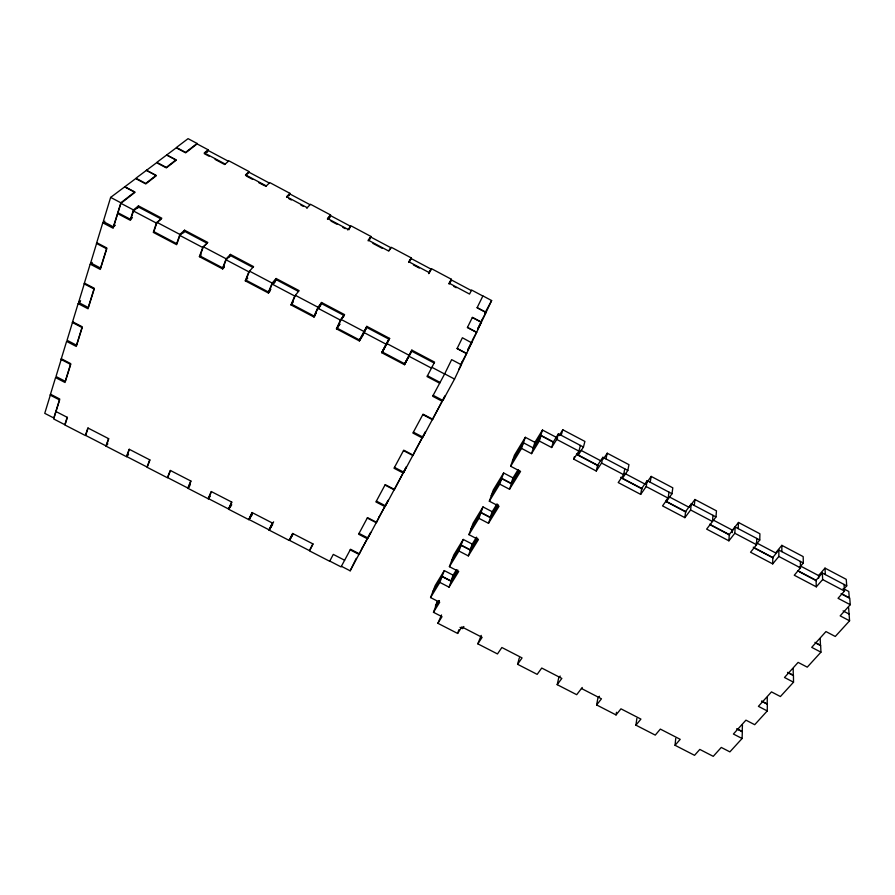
<?xml version="1.0" encoding="UTF-8"?>
<svg xmlns="http://www.w3.org/2000/svg" width="895" height="895" viewBox="0 0 895 895"><rect width="100%" height="100%" fill="white"/><g stroke="black" fill="none" stroke-linecap="round" stroke-linejoin="round"><path stroke-width="1.34" d="M756.756 538.421L756.577 544.731L750.547 552.226L772.709 563.884L778.84 556.466L778.851 550.078L803.341 562.989L799.358 567.698M772.709 563.884L772.765 557.473L778.851 550.078M675.736 738.397L675.054 745.289L694.554 755.324L699.8 749.417L713.248 756.342L721.28 747.437L729.884 751.878L742.089 738.509L733.408 734.023L745.938 720.162L754.709 724.693L767.261 710.943L767.351 704.007L761.858 701.154M767.284 697.339L767.194 704.186L761.544 701.255M755.906 544.798L759.765 540.009L759.911 533.778L738.487 522.467L732.457 530.176L732.311 532.648M742.447 724.816L742.19 731.707L736.641 728.832M742.089 738.509L742.347 731.539L737.413 728.989M738.174 528.621L738.487 522.467M669.538 497.016L689.116 507.331L694.934 499.488L716.459 510.855L715.989 516.918L706.647 529.113L728.899 540.826L734.829 533.263L735.164 527.032L759.765 540.009M728.899 540.826L729.28 534.561L735.164 527.032M712.968 515.33L712.465 521.483L690.604 509.971L691.276 503.896L715.989 516.918M694.296 505.485L694.934 499.488M668.979 492.138L668.151 498.135L662.535 505.888L684.888 517.657L685.592 511.56L691.276 503.896M685.973 512.063L666.26 501.67L672.011 493.738L672.805 487.82L651.18 476.408L647.174 482.103M666.26 501.67L666.596 499.298M675.054 745.289L680.211 739.337L660.342 729.101L655.263 735.108L635.92 725.163L636.871 718.394M599.437 696.254L597.838 698.301L596.641 704.958L616.051 714.937L616.487 712.263M650.217 482.248L651.18 476.408M624.788 468.835L623.625 474.663L618.221 482.562L640.675 494.387L646.19 486.556L647.186 480.649L672.011 493.738M640.675 494.387L641.704 488.435L647.186 480.649M642.23 489.017L622.293 478.512L627.831 470.446L628.961 464.684L607.235 453.217L603.375 459.012M582.253 687.483L576.693 694.688L557.193 684.664L558.659 678.13L560.203 676.049M605.949 458.9L607.235 453.217M574.322 456.842L573.706 459.124L596.26 471.005L601.563 463.039L602.894 457.289L627.831 470.446M596.26 471.005L597.625 465.221L602.894 457.289M598.162 465.803L578.136 455.253L583.45 447.041L584.905 441.436L562.81 429.779L559.106 435.675M573.706 459.124L578.897 451.102L580.396 445.43M578.136 455.253L579.02 451.874M557.193 684.664L561.847 678.399L541.732 668.039L537.168 674.36L517.59 664.291L519.313 657.881M561.187 435.294L562.81 429.779M551.644 447.511L553.345 441.895L541.128 435.462L539.338 441.034L551.644 447.511L556.735 439.423L558.402 433.829L583.45 447.041M80.158 301.85L78.133 303.618L72.372 322.491L82.183 327.592L76.299 346.443L66.599 341.409L61.084 359.466L70.694 364.444L65.066 382.512L55.557 377.6L50.209 395.12L59.618 399.975L53.689 418.972L64.798 424.689L67.159 417.294M92.219 262.425L90.182 264.126L84.164 283.849L94.188 289.085L88.046 308.786L78.133 303.618M104.838 221.177L102.791 222.799L96.492 243.44L106.74 248.81L100.307 269.429L90.182 264.126M78.592 302.454L84.488 283.144L94.232 288.235L88.236 307.477L78.592 302.454L80.595 300.698M146.467 170.43L156.379 175.677L145.784 183.934L135.704 178.597L110.644 197.403L103.283 221.535L113.363 226.838L115.354 225.227M113.363 226.838L120.859 202.785L134.776 191.955L124.785 186.675M124.707 186.943L134.966 192.369L120.914 203.322L117.983 212.753L130.446 219.309L132.449 217.675M517.59 664.291L522.065 657.914L501.871 647.51L497.475 653.943L477.818 643.829L481.241 635.394M130.446 219.309L133.444 209.933L138.468 205.884L161.827 218.212L156.994 222.352L153.873 231.66L176.673 243.664L179.906 234.434L184.56 230.205L207.819 242.467L203.344 246.785L199.999 255.959L222.698 267.907L224.41 266.128M224.343 267.169L222.654 268.925L199.395 256.675L202.74 247.512L207.137 243.261L184.471 231.302L179.884 235.463L176.662 244.693L153.291 232.387L156.401 223.09L161.167 219.006L138.389 206.991L133.444 210.985L130.446 220.36L117.704 213.648L113.15 228.247L102.791 222.799M137.718 208.211L138.468 205.884M542.482 430.047L534.908 442.343L533.096 447.88L540.714 435.541L542.482 430.047L557.63 438.035M534.908 442.343L525.32 437.297L521.539 448.395L531.54 453.653L533.375 448.026L541.128 435.462M88.124 428.101L85.663 435.429L105.979 445.889L107.836 443.819M513.003 477.896L503.628 472.985L501.636 478.635L511.079 483.58L513.003 477.896L518.093 469.64M511.481 483.501L501.759 478.411L499.746 484.139L509.535 489.263L511.481 483.501L519.525 470.479M441.526 614.943L437.89 623.3L457.625 633.447L458.911 629.711M509.535 489.263L520.554 471.441L510.653 466.25L514.424 455.231L525.32 437.297M207.304 152.239L208.155 149.789L197.113 143.916L185.668 152.844L176.226 147.832L156.838 162.364L166.313 167.387L175.991 159.847L166.66 154.902M105.979 445.889L108.53 438.606M183.643 232.823L184.56 230.205M480.895 512.69L490.147 517.511L492.183 511.716L497.049 503.818M492.183 511.716L482.987 506.928L478.903 518.317L488.491 523.306L490.538 517.433L498.235 504.97M488.491 523.306L499.03 506.257L489.33 501.2L491.411 495.416M461.037 545.29L470.11 550L472.236 544.104L476.52 537.157M472.236 544.104L463.23 539.428L458.945 551.04L468.342 555.907L470.49 549.933L477.661 538.309M149.722 459.84L147.004 467L126.766 456.584L129.406 449.368M468.342 555.907L478.433 539.584L468.935 534.651L471.106 528.755M442.007 576.548L450.901 581.135L453.105 575.161L456.528 569.6M453.105 575.161L444.278 570.596L439.825 582.388L449.033 587.142L451.27 581.079L457.457 571.044M437.89 623.3L442.018 616.7L433.482 612.303L435.775 606.183L439.21 600.623M449.033 587.142L458.71 571.491L449.402 566.68L453.776 554.978L463.23 539.428M437.23 601.406L435.417 606.239L438.908 600.567M222.698 267.907L226.155 258.812L230.44 254.404L253.587 266.62L248.855 271.834L245.286 280.84L268.444 293.034L269.988 291.211M222.654 268.925L226.111 259.841L230.328 255.489L252.893 267.404M229.456 256.988L230.44 254.404M433.482 612.303L439.68 602.268L430.562 597.569L435.216 585.509L444.278 570.596M170.52 470.546L167.701 477.661L187.849 488.032L190.277 484.754M288.94 195.692L289.89 193.309L269.775 182.591L265.804 186.406M187.849 488.032L190.758 480.973M272.181 283.088L249.481 271.118L245.912 280.135L268.5 292.038L272.181 283.088L276.108 278.502L299.143 290.662L294.757 296.032L290.964 304.904L314.011 317.043L315.42 315.141M209.665 496.535L208.132 498.716L188.028 488.368L191.015 481.107L170.263 470.412L167.365 477.729L147.183 467.335L149.98 459.963L129.148 449.234L126.441 456.663L106.169 446.225L108.787 438.74L87.867 427.967L85.338 435.507L64.988 425.035L67.416 417.428L56.005 411.555M268.444 293.034L272.125 284.095L275.984 279.576L298.438 291.423M274.004 283.592L276.108 278.502M274.933 282.115L275.984 279.576M208.132 498.716L211.209 491.512L231.872 502.151L228.706 509.3L248.72 519.603L252.289 514.043M231.548 504.5L228.538 508.975L208.468 498.638L211.466 491.635M329.002 218.458L330.512 214.923L310.475 204.261L306.784 208.199M329.528 217.966L330.535 215.617L350.516 226.256L348.972 229.758M228.538 508.975L231.615 502.028M318.005 307.253L295.406 295.339L291.613 304.21L314.1 316.058L318.005 307.253L321.562 302.488L344.497 314.592L343.356 317.076M314.011 317.043L317.915 308.238L321.417 303.55L343.781 315.342L342.64 317.826M318.788 308.753L321.562 302.488M320.309 306.056L321.417 303.55M369.378 239.938L370.966 236.459L351.019 225.842L347.584 229.914M248.72 519.603L251.987 512.511L272.561 523.116L269.216 530.153L289.152 540.412L292.441 534.718M361.916 337.012L359.376 340.928L336.442 328.845L340.447 320.119L343.781 315.342M273.613 521.841L269.048 529.829L249.067 519.536L252.245 512.645M362.699 334.987L359.488 339.966L337.102 328.174L341.118 319.437L344.497 314.592M433.158 395.321L442.902 400.445L454.548 379.066L491.635 300.552L482.908 295.909L477.091 307.757L485.996 312.489M460.343 365.54L462.178 361.669M467.817 349.766L471.732 341.487M481.79 320.253L477.65 328.991L481.42 322.166L472.392 317.367L467.403 327.525L476.587 332.392M269.048 529.829L272.315 522.982M359.488 339.966L366.816 326.362L389.638 338.411L382.378 352.026L404.663 363.762L407.527 358.615M359.376 340.928L366.648 327.413L388.911 339.16L381.695 352.686L404.529 364.712L411.678 351.164L434.109 363.001M413.389 432.151L422.932 437.14L444.916 396.093L432.442 419.688L422.798 414.631M442.902 400.445L444.882 396.272M363.292 333.757L366.816 326.362M362.542 336.028L366.648 327.413M394.482 467.369L403.824 472.236L425.494 431.77L415.56 450.04M415.761 449.67L412.919 455.555L403.477 450.621M376.381 501.088L385.532 505.843L406.039 467.537M403.824 472.236L406.464 466.742L394.236 489.867L384.995 485.068M409.597 261.34L411.252 257.905L391.383 247.333L388.766 251.081L368.214 240.14L370.966 236.459M359.04 533.398L368.002 538.04L388.24 500.227L379.122 516.997M341.387 566.289L350.169 570.809L370.776 532.324L361.916 548.613M379.312 516.639L376.336 522.736L367.286 518.048M350.169 570.809L356.255 558.323M362.206 548.064L359.074 554.441L350.202 549.866M289.152 540.412L292.598 533.431L313.093 543.992L309.558 550.917L329.673 561.266L333.287 554.397L344.631 560.248M381.695 352.686L388.911 339.16M312.836 543.869L309.401 550.593L289.499 540.356L292.844 533.565M382.378 352.026L389.638 338.411M428.806 273.669L431.066 269.126L411.241 258.577L408.735 262.448M404.663 363.762L411.857 350.124L434.578 362.117L431.479 368.125L408.87 356.199L411.678 351.164M404.529 364.712L411.857 350.124M449.066 283.771L451.371 279.262L431.58 268.724L429.242 272.617L408.769 261.72L411.252 257.905M449.626 283.312L451.348 279.922L471.341 290.573M484.676 313.407L491.635 300.552M481.723 320.365L486.052 312.366L477.158 307.645M472.236 340.424L476.655 332.269L467.47 327.391M467.884 349.788L471.721 342.695M462.122 361.804L466.631 353.469L457.144 348.446M458.732 369.478L461.305 364.746L451.651 359.645L444.614 374.009L431.905 367.308L427.027 376.56L439.669 383.217M451.371 279.262L449.167 283.212L469.551 294.063L471.62 290.047L482.852 296.021M449.122 283.928L451.348 279.922M289.499 540.356L292.833 534.572M428.694 273.065L431.066 269.126M269.216 530.153L272.639 524.526M482.987 506.928L473.131 523.15L470.983 528.956L481.018 512.477L490.538 517.433M503.628 472.985L493.324 489.923L491.277 495.629L501.759 478.411M432.9 591.494L442.13 576.346L451.27 581.079M451.55 560.885L461.16 545.089L470.49 549.933M512.488 460.813L523.441 442.801L533.375 448.026M430.562 597.569L439.825 582.388M449.402 566.68L458.945 551.04M468.935 534.651L478.903 518.317M489.33 501.2L499.746 484.139M510.653 466.25L521.539 448.395M450.901 581.135L457.77 569.992M470.11 550L477.281 538.376M490.147 517.511L497.833 505.048M511.079 483.58L519.111 470.557M531.54 453.653L539.338 441.034M553.345 441.895L558.402 433.829M249.067 519.536L251.965 515.017M457.625 633.447L461.842 626.914L482.125 637.352L477.818 643.829M463.845 626.511L462.48 628.626L460.008 627.35M228.706 509.3L231.66 504.903M336.442 328.845L339.787 324.035M337.102 328.174L339.82 324.258M388.889 250.589L390.88 247.736L370.966 237.141L368.181 240.867M208.468 498.638L210.034 496.434M188.028 488.368L189.617 486.209M314.1 316.058L316.237 313.172M684.888 517.657L690.604 509.971M596.641 704.958L601.462 698.794L581.426 688.479M290.964 304.904L293.18 302.107M616.051 714.937L620.962 708.829L640.921 719.099L635.92 725.163M803.341 562.989L803.173 556.6L781.838 545.346L775.607 552.92L756.208 542.706M800.354 561.411L800.499 567.877L794.268 575.239L816.318 586.84L822.65 579.557L822.348 573.013L846.726 585.867L843.426 589.559M268.5 292.038L270.861 289.264M126.766 456.584L128.556 454.492M330.512 214.923L327.481 218.469L348.121 229.456M327.458 219.208L330.535 215.617M818.679 578.159L818.567 575.563L825 568.124L846.245 579.333L846.726 585.867M816.318 586.84L816.05 580.273L822.348 573.013M844.019 584.435L844.488 591.058L838.044 598.285L850.25 604.707L840.17 615.861L849.579 620.806L835.281 636.468L825.962 631.579L811.72 647.353L820.939 652.175L807.256 667.155L798.127 662.389L784.49 677.481L793.529 682.191L780.418 696.534L771.479 691.891L758.412 706.345L767.261 710.943M245.286 280.84L247.714 278.155M286.568 197.448L289.924 194.002L309.994 204.686M289.89 193.309L286.579 196.71L307.309 207.741M199.395 256.675L201.162 254.952M245.51 175.61L249.157 172.299L269.305 183.027M208.155 149.789L204.273 152.911L225.171 164.031M329.774 561.075L341.062 566.893L350.527 549.25L359.41 553.826M367.565 538.857L358.604 534.225L367.509 517.623L376.56 522.311M385.074 506.682L375.934 501.938L385.219 484.62L394.46 489.431M787.824 672.38L793.44 675.3L793.529 682.191M787.499 672.481L793.272 675.49L793.183 668.699M403.354 473.108L394.024 468.242L403.712 450.174L413.154 455.107M814.931 642.353L820.648 645.351L820.939 652.175M815.77 643.08L820.48 645.541L820.2 638.817M422.451 438.047L412.908 433.057L423.044 414.172L432.677 419.229M110.644 197.403L120.859 202.785M454.548 379.066L444.681 373.864L432.665 396.261L442.41 401.385M120.914 203.322L133.444 209.933M156.994 222.352L179.906 234.434M203.344 246.785L226.155 258.812M341.118 319.437L363.605 331.295M386.618 343.434L409.004 355.237M133.444 210.985L156.401 223.09M179.884 235.463L202.74 247.512M226.111 259.841L248.855 271.834M272.125 284.095L294.757 296.032M317.915 308.238L340.447 320.119M363.504 332.28L385.924 344.105M580.855 450.274L600.601 460.679M624.688 473.377L645.575 484.385M712.968 519.917L732.457 530.176M800.466 566.02L818.567 575.563M843.112 588.507L848.796 591.494L849.288 598.084L841.278 593.866M556.735 439.423L578.897 451.102M601.563 463.039L623.625 474.663M646.19 486.556L668.151 498.135M734.829 533.263L756.577 544.731M778.84 556.466L800.499 567.877M822.65 579.557L844.488 591.058M576.414 454.045L597.625 465.221M620.593 477.315L641.704 488.435M665.869 501.166L685.592 511.56M709.634 524.224L729.28 534.561M753.221 547.181L772.765 557.473M797.814 570.663L816.05 580.273M841.266 593.553L849.735 598.017L850.25 604.707M427.452 375.766L440.094 382.422M540.714 435.541L553.625 442.343M710.026 524.727L729.649 535.065M753.59 547.673L773.135 557.965M799.392 571.804L816.408 580.765M843.079 610.905L849.087 614.059M146.422 170.263L156.066 175.375L145.728 183.419L135.917 178.228L156.625 162.711L166.369 167.891L176.293 160.149L166.705 155.059M471.665 342.83L462.391 337.751L457.076 348.591L466.575 353.603M209.072 156.222L204.284 153.672L208.211 150.505L228.449 161.279M215.069 159.411L224.656 164.512L228.907 160.843L249.112 171.594L245.51 174.861L266.33 185.936M246.707 176.237L252.67 179.414M258.644 182.591L264.618 185.768M288.951 198.712L291.322 199.977M300.843 205.044L303.215 206.309M331.016 221.099L336.934 224.242M342.852 227.397L345.224 228.65M372.902 243.384L382.333 248.396M413.434 264.942L419.308 268.064M453.854 286.456L456.226 287.709M472.325 317.49L481.365 322.289M848.594 607.414L849.579 620.806M825 568.124L825.324 574.579M781.838 545.346L781.85 551.656M50.579 394.259L44.75 413.345L53.801 417.999L59.719 398.98L50.579 394.259M61.397 358.805L55.993 376.504L65.234 381.281L70.727 363.65L61.397 358.805M72.685 321.808L67.047 340.279L76.489 345.179L82.228 326.764L72.685 321.808M96.817 242.713L90.663 262.906L100.52 268.064L106.785 247.949L96.817 242.713M197.057 143.446L185.601 152.363L176.427 147.485L188.062 138.658L197.057 143.446"/></g></svg>
